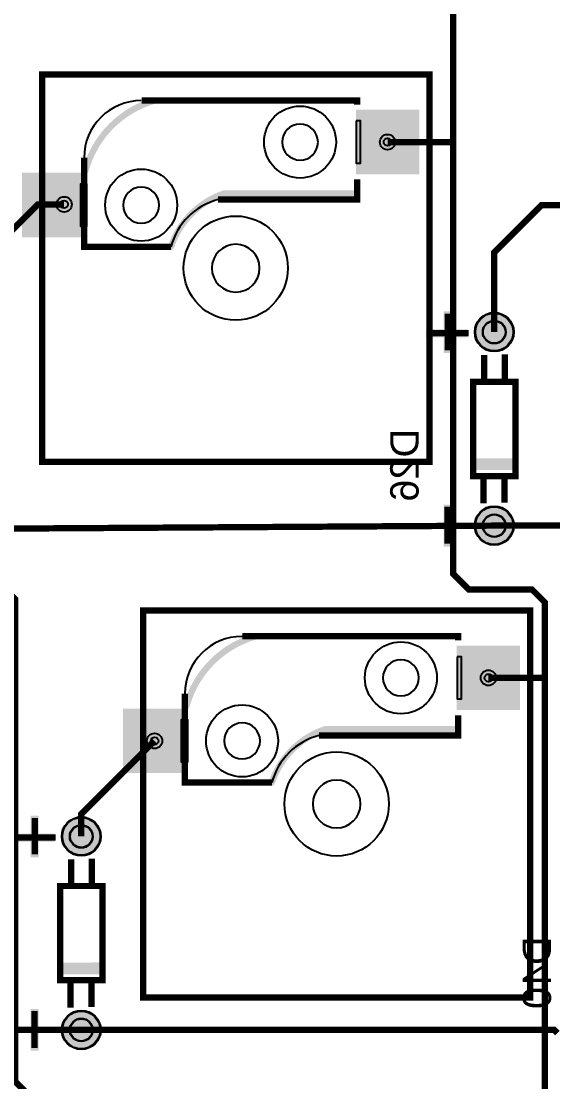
# Model space of a CAD drawing. Header units: millimetres. Extents: x -39 to 282, y -369 to -213.
# Drawn here: x 14.22 to 35.63, y -300.76 to -258.02 of the extents above; entities that cross this region are included whole.
import ezdxf

# ---------------------------------------------------------------- set-up
doc = ezdxf.new("R2010")
doc.units = ezdxf.units.MM
for name, color, linetype, true_color in [('BottomLayer', 7, 'Continuous', 0x0000ff), ('BottomPasteMaskLayer', 7, 'Continuous', 0x800000), ('BottomSilkLayer', 7, 'Continuous', 0x66cc33), ('BottomSolderMaskLayer', 7, 'Continuous', 0xaa00ff), ('Document', 7, 'Continuous', 0xffffff), ('Hole', 7, 'Continuous', 0x222222), ('Multi-Layer', 7, 'Continuous', 0xc0c0c0), ('TopLayer', 7, 'Continuous', 0xff0000), ('TopSilkLayer', 7, 'Continuous', 0xffcc00), ('TopSolderMaskLayer', 7, 'Continuous', 0x800080)]:
    doc.layers.add(name, color=color, linetype=linetype, true_color=true_color)
doc.styles.get("Standard").update_dxf_attribs({"font": 'arial.ttf'})

msp = doc.modelspace()

# ---------------------------------------------------------------- hatches: boundary and pattern name
at = {"layer": 'BottomLayer'}
for points in [[(27.725, -261.616), (30.225, -261.616), (30.225, -264.166), (27.725, -264.166)], [(27.875, -262.041), (27.875, -263.741), (29.475, -263.741), (29.475, -262.041), (27.875, -262.041)], [(14.275, -264.156), (16.775, -264.156), (16.775, -266.706), (14.275, -266.706)], [(15.025, -264.581), (15.025, -266.281), (16.625, -266.281), (16.625, -264.581), (15.025, -264.581)], [(31.789, -283.206), (34.289, -283.206), (34.289, -285.756), (31.789, -285.756)], [(31.939, -283.631), (31.939, -285.331), (33.539, -285.331), (33.539, -283.631), (31.939, -283.631)], [(18.339, -285.746), (20.839, -285.746), (20.839, -288.296), (18.339, -288.296)], [(19.089, -286.171), (19.089, -287.871), (20.689, -287.871), (20.689, -286.171), (19.089, -286.171)]]:
    msp.add_hatch(color=256, dxfattribs=at).paths.add_polyline_path(points)
at = {"layer": 'BottomPasteMaskLayer'}
for points in [[(27.725, -261.616), (30.225, -261.616), (30.225, -264.166), (27.725, -264.166)], [(14.275, -264.156), (16.775, -264.156), (16.775, -266.706), (14.275, -266.706)], [(31.789, -283.206), (34.289, -283.206), (34.289, -285.756), (31.789, -285.756)], [(18.339, -285.746), (20.839, -285.746), (20.839, -288.296), (18.339, -288.296)]]:
    msp.add_hatch(color=256, dxfattribs=at).paths.add_polyline_path(points)
at = {"layer": 'BottomSilkLayer'}
for points in [[(16.81, -264.159), (16.793, -264.158), (16.777, -264.155), (16.761, -264.15), (16.746, -264.142), (16.733, -264.133), (16.72, -264.122), (16.709, -264.11), (16.7, -264.096), (16.693, -264.081), (16.687, -264.065), (16.684, -264.049), (16.683, -264.032), (16.683, -264.032), (16.684, -264.014), (16.688, -263.997), (16.688, -263.997), (16.688, -263.997), (16.688, -263.997), (16.714, -263.907), (16.742, -263.818), (16.772, -263.729), (16.803, -263.641), (16.837, -263.554), (16.873, -263.468), (16.911, -263.382), (16.95, -263.297), (16.992, -263.213), (17.035, -263.131), (17.08, -263.049), (17.127, -262.968), (17.176, -262.888), (17.227, -262.809), (17.279, -262.732), (17.333, -262.656), (17.389, -262.581), (17.447, -262.507), (17.506, -262.434), (17.566, -262.363), (17.629, -262.294), (17.693, -262.225), (17.758, -262.158), (17.825, -262.093), (17.893, -262.029), (17.963, -261.967), (18.034, -261.906), (18.107, -261.847), (18.18, -261.789), (18.255, -261.734), (18.332, -261.68), (18.409, -261.627), (18.488, -261.577), (18.568, -261.528), (18.648, -261.481), (18.73, -261.435), (18.813, -261.392), (18.897, -261.351), (18.982, -261.311), (19.067, -261.273), (19.154, -261.237), (19.241, -261.204), (19.329, -261.172), (19.417, -261.142), (19.507, -261.114), (19.597, -261.088), (19.597, -261.088), (19.597, -261.088), (19.597, -261.088), (19.614, -261.084), (19.632, -261.083), (19.632, -261.083), (19.632, -261.083), (19.649, -261.084), (19.665, -261.088), (19.681, -261.093), (19.695, -261.1), (19.709, -261.11), (19.722, -261.12), (19.733, -261.133), (19.742, -261.147), (19.749, -261.162), (19.755, -261.177), (19.758, -261.194), (19.759, -261.21), (19.759, -261.21), (19.758, -261.227), (19.755, -261.243), (19.749, -261.259), (19.742, -261.274), (19.732, -261.288), (19.721, -261.3), (19.709, -261.311), (19.695, -261.32), (19.68, -261.328), (19.664, -261.333), (19.664, -261.333), (19.664, -261.333), (19.664, -261.333), (19.578, -261.358), (19.492, -261.385), (19.407, -261.413), (19.323, -261.444), (19.239, -261.477), (19.156, -261.511), (19.074, -261.548), (18.993, -261.586), (18.913, -261.626), (18.833, -261.668), (18.755, -261.712), (18.678, -261.758), (18.601, -261.805), (18.526, -261.854), (18.452, -261.905), (18.379, -261.958), (18.308, -262.012), (18.238, -262.067), (18.169, -262.125), (18.101, -262.184), (18.034, -262.244), (17.97, -262.306), (17.906, -262.37), (17.844, -262.435), (17.784, -262.501), (17.725, -262.569), (17.667, -262.638), (17.611, -262.708), (17.557, -262.78), (17.505, -262.853), (17.454, -262.927), (17.405, -263.002), (17.357, -263.078), (17.312, -263.155), (17.268, -263.234), (17.226, -263.313), (17.186, -263.393), (17.148, -263.475), (17.111, -263.557), (17.077, -263.639), (17.044, -263.723), (17.013, -263.807), (16.984, -263.892), (16.958, -263.978), (16.933, -264.064), (16.933, -264.064), (16.933, -264.064), (16.933, -264.064), (16.933, -264.064), (16.927, -264.08), (16.92, -264.095), (16.911, -264.109), (16.9, -264.122), (16.887, -264.133), (16.874, -264.142), (16.859, -264.149), (16.843, -264.155), (16.827, -264.158), (16.81, -264.159), (16.81, -264.159), (16.81, -264.159), (16.81, -264.159)], [(27.75, -261.084), (20.18, -261.084), (19.63, -261.084), (19.614, -261.085), (19.597, -261.088), (19.582, -261.093), (19.567, -261.101), (19.553, -261.11), (19.541, -261.121), (19.53, -261.133), (19.52, -261.147), (19.513, -261.162), (19.508, -261.178), (19.504, -261.194), (19.503, -261.211), (19.504, -261.227), (19.508, -261.243), (19.513, -261.259), (19.52, -261.274), (19.53, -261.288), (19.541, -261.3), (19.553, -261.311), (19.567, -261.321), (19.582, -261.328), (19.597, -261.333), (19.614, -261.336), (19.63, -261.338), (20.18, -261.338), (27.75, -261.338), (27.767, -261.336), (27.783, -261.333), (27.799, -261.328), (27.814, -261.321), (27.828, -261.311), (27.84, -261.3), (27.851, -261.288), (27.86, -261.274), (27.868, -261.259), (27.873, -261.243), (27.876, -261.227), (27.877, -261.211), (27.876, -261.194), (27.873, -261.178), (27.868, -261.162), (27.86, -261.147), (27.851, -261.133), (27.84, -261.121), (27.828, -261.11), (27.814, -261.101), (27.799, -261.093), (27.783, -261.088), (27.767, -261.085), (27.75, -261.084), (27.75, -261.084)], [(20.25, -267.24), (20.233, -267.239), (20.217, -267.236), (20.201, -267.23), (20.186, -267.223), (20.172, -267.214), (20.16, -267.203), (20.149, -267.19), (20.14, -267.177), (20.132, -267.162), (20.127, -267.146), (20.124, -267.13), (20.123, -267.113), (20.123, -267.113), (20.123, -267.113), (20.124, -267.091), (20.13, -267.07), (20.13, -267.07), (20.13, -267.07), (20.13, -267.07), (20.13, -267.07), (20.158, -266.989), (20.189, -266.909), (20.221, -266.829), (20.255, -266.75), (20.291, -266.672), (20.329, -266.595), (20.369, -266.519), (20.411, -266.443), (20.454, -266.369), (20.5, -266.296), (20.547, -266.224), (20.596, -266.153), (20.646, -266.084), (20.698, -266.015), (20.752, -265.948), (20.807, -265.882), (20.864, -265.818), (20.923, -265.755), (20.983, -265.693), (21.045, -265.633), (21.108, -265.575), (21.172, -265.518), (21.238, -265.462), (21.305, -265.408), (21.373, -265.356), (21.443, -265.306), (21.514, -265.257), (21.586, -265.21), (21.659, -265.165), (21.733, -265.121), (21.808, -265.079), (21.884, -265.04), (21.962, -265.002), (22.04, -264.965), (22.119, -264.931), (22.198, -264.899), (22.279, -264.869), (22.36, -264.84), (22.36, -264.84), (22.36, -264.84), (22.36, -264.84), (22.38, -264.835), (22.401, -264.833), (22.401, -264.833), (22.418, -264.834), (22.434, -264.838), (22.45, -264.843), (22.465, -264.85), (22.478, -264.86), (22.491, -264.871), (22.502, -264.883), (22.511, -264.897), (22.518, -264.912), (22.524, -264.927), (22.527, -264.944), (22.528, -264.96), (22.528, -264.96), (22.527, -264.978), (22.523, -264.995), (22.517, -265.012), (22.509, -265.028), (22.499, -265.042), (22.486, -265.055), (22.472, -265.065), (22.457, -265.074), (22.441, -265.081), (22.441, -265.081), (22.441, -265.081), (22.441, -265.081), (22.441, -265.081), (22.363, -265.108), (22.287, -265.137), (22.211, -265.168), (22.136, -265.201), (22.061, -265.235), (21.988, -265.272), (21.915, -265.31), (21.844, -265.35), (21.773, -265.392), (21.704, -265.436), (21.636, -265.481), (21.568, -265.528), (21.502, -265.577), (21.438, -265.627), (21.374, -265.679), (21.312, -265.733), (21.251, -265.788), (21.192, -265.844), (21.134, -265.902), (21.077, -265.962), (21.022, -266.022), (20.969, -266.085), (20.917, -266.148), (20.867, -266.213), (20.818, -266.279), (20.771, -266.346), (20.726, -266.414), (20.682, -266.484), (20.64, -266.554), (20.6, -266.626), (20.562, -266.698), (20.525, -266.772), (20.49, -266.846), (20.458, -266.921), (20.427, -266.997), (20.398, -267.074), (20.371, -267.151), (20.371, -267.151), (20.371, -267.151), (20.371, -267.151), (20.365, -267.166), (20.357, -267.18), (20.348, -267.193), (20.337, -267.205), (20.325, -267.215), (20.311, -267.224), (20.297, -267.231), (20.281, -267.236), (20.266, -267.239), (20.25, -267.24), (20.25, -267.24), (20.25, -267.24)], [(22.4, -265.088), (23.44, -265.088), (27.75, -265.088), (27.767, -265.087), (27.783, -265.083), (27.799, -265.078), (27.814, -265.071), (27.828, -265.061), (27.84, -265.051), (27.851, -265.038), (27.86, -265.024), (27.868, -265.009), (27.873, -264.994), (27.876, -264.977), (27.877, -264.961), (27.876, -264.944), (27.873, -264.928), (27.868, -264.912), (27.86, -264.897), (27.851, -264.883), (27.84, -264.871), (27.828, -264.86), (27.814, -264.851), (27.799, -264.843), (27.783, -264.838), (27.767, -264.835), (27.75, -264.834), (23.44, -264.834), (22.4, -264.834), (22.384, -264.835), (22.367, -264.838), (22.352, -264.843), (22.337, -264.851), (22.323, -264.86), (22.311, -264.871), (22.3, -264.883), (22.29, -264.897), (22.283, -264.912), (22.278, -264.928), (22.274, -264.944), (22.273, -264.961), (22.274, -264.977), (22.278, -264.994), (22.283, -265.009), (22.29, -265.024), (22.3, -265.038), (22.311, -265.051), (22.323, -265.061), (22.337, -265.071), (22.352, -265.078), (22.367, -265.083), (22.384, -265.087), (22.4, -265.088), (22.4, -265.088)], [(16.75, -267.238), (20.25, -267.238), (20.267, -267.237), (20.283, -267.233), (20.299, -267.228), (20.314, -267.221), (20.328, -267.211), (20.34, -267.2), (20.351, -267.188), (20.36, -267.174), (20.368, -267.159), (20.373, -267.143), (20.376, -267.127), (20.377, -267.111), (20.376, -267.094), (20.373, -267.078), (20.368, -267.062), (20.36, -267.047), (20.351, -267.033), (20.34, -267.021), (20.328, -267.01), (20.314, -267.001), (20.299, -266.993), (20.283, -266.988), (20.267, -266.985), (20.25, -266.984), (16.75, -266.984), (16.734, -266.985), (16.717, -266.988), (16.702, -266.993), (16.687, -267.001), (16.673, -267.01), (16.661, -267.021), (16.65, -267.033), (16.64, -267.047), (16.633, -267.062), (16.628, -267.078), (16.624, -267.094), (16.623, -267.111), (16.624, -267.127), (16.628, -267.143), (16.633, -267.159), (16.64, -267.174), (16.65, -267.188), (16.661, -267.2), (16.673, -267.211), (16.687, -267.221), (16.702, -267.228), (16.717, -267.233), (16.734, -267.237), (16.75, -267.238), (16.75, -267.238)], [(32.424, -275.638), (32.424, -276.098), (32.414, -276.108), (34.094, -276.108), (34.124, -276.078), (34.124, -275.668), (34.124, -275.628)], [(20.874, -285.749), (20.857, -285.748), (20.841, -285.745), (20.825, -285.74), (20.81, -285.732), (20.797, -285.723), (20.784, -285.712), (20.773, -285.7), (20.764, -285.686), (20.757, -285.671), (20.751, -285.655), (20.748, -285.639), (20.747, -285.622), (20.747, -285.622), (20.748, -285.604), (20.752, -285.587), (20.752, -285.587), (20.752, -285.587), (20.752, -285.587), (20.778, -285.497), (20.806, -285.408), (20.836, -285.319), (20.867, -285.231), (20.901, -285.144), (20.937, -285.058), (20.975, -284.972), (21.014, -284.887), (21.056, -284.803), (21.099, -284.721), (21.144, -284.639), (21.191, -284.558), (21.24, -284.478), (21.291, -284.4), (21.343, -284.322), (21.397, -284.246), (21.453, -284.171), (21.511, -284.097), (21.57, -284.024), (21.631, -283.953), (21.693, -283.884), (21.757, -283.815), (21.822, -283.748), (21.889, -283.683), (21.957, -283.619), (22.027, -283.557), (22.098, -283.496), (22.171, -283.437), (22.244, -283.379), (22.319, -283.324), (22.396, -283.27), (22.473, -283.217), (22.552, -283.167), (22.632, -283.118), (22.712, -283.071), (22.794, -283.025), (22.877, -282.982), (22.961, -282.941), (23.046, -282.901), (23.131, -282.863), (23.218, -282.827), (23.305, -282.794), (23.393, -282.762), (23.481, -282.732), (23.571, -282.704), (23.661, -282.678), (23.661, -282.678), (23.661, -282.678), (23.661, -282.678), (23.678, -282.675), (23.696, -282.673), (23.696, -282.673), (23.696, -282.673), (23.713, -282.674), (23.729, -282.678), (23.745, -282.683), (23.759, -282.69), (23.773, -282.7), (23.786, -282.711), (23.797, -282.723), (23.806, -282.737), (23.813, -282.752), (23.819, -282.767), (23.822, -282.784), (23.823, -282.8), (23.823, -282.8), (23.822, -282.817), (23.819, -282.833), (23.813, -282.849), (23.806, -282.864), (23.796, -282.878), (23.785, -282.89), (23.773, -282.901), (23.759, -282.91), (23.744, -282.918), (23.728, -282.923), (23.728, -282.923), (23.728, -282.923), (23.728, -282.923), (23.642, -282.948), (23.556, -282.975), (23.471, -283.003), (23.387, -283.034), (23.303, -283.067), (23.22, -283.101), (23.138, -283.138), (23.057, -283.176), (22.977, -283.216), (22.897, -283.258), (22.819, -283.302), (22.742, -283.348), (22.665, -283.395), (22.59, -283.444), (22.516, -283.495), (22.443, -283.548), (22.372, -283.602), (22.302, -283.658), (22.233, -283.715), (22.165, -283.774), (22.098, -283.834), (22.034, -283.896), (21.97, -283.96), (21.908, -284.025), (21.848, -284.091), (21.789, -284.159), (21.731, -284.228), (21.675, -284.298), (21.621, -284.37), (21.569, -284.443), (21.518, -284.517), (21.469, -284.592), (21.421, -284.668), (21.376, -284.745), (21.332, -284.824), (21.29, -284.903), (21.25, -284.983), (21.212, -285.065), (21.175, -285.147), (21.141, -285.229), (21.108, -285.313), (21.077, -285.397), (21.048, -285.483), (21.022, -285.568), (20.997, -285.654), (20.997, -285.654), (20.997, -285.654), (20.997, -285.654), (20.997, -285.654), (20.991, -285.67), (20.984, -285.685), (20.975, -285.699), (20.964, -285.712), (20.951, -285.723), (20.938, -285.732), (20.923, -285.74), (20.907, -285.745), (20.891, -285.748), (20.874, -285.749), (20.874, -285.749), (20.874, -285.749), (20.874, -285.749)], [(31.814, -282.674), (24.244, -282.674), (23.694, -282.674), (23.678, -282.675), (23.661, -282.678), (23.646, -282.683), (23.631, -282.691), (23.617, -282.7), (23.605, -282.711), (23.594, -282.723), (23.584, -282.737), (23.577, -282.752), (23.572, -282.768), (23.568, -282.784), (23.567, -282.801), (23.568, -282.817), (23.572, -282.833), (23.577, -282.849), (23.584, -282.864), (23.594, -282.878), (23.605, -282.89), (23.617, -282.901), (23.631, -282.911), (23.646, -282.918), (23.661, -282.923), (23.678, -282.927), (23.694, -282.928), (24.244, -282.928), (31.814, -282.928), (31.831, -282.927), (31.847, -282.923), (31.863, -282.918), (31.878, -282.911), (31.892, -282.901), (31.904, -282.89), (31.915, -282.878), (31.924, -282.864), (31.932, -282.849), (31.937, -282.833), (31.94, -282.817), (31.941, -282.801), (31.94, -282.784), (31.937, -282.768), (31.932, -282.752), (31.924, -282.737), (31.915, -282.723), (31.904, -282.711), (31.892, -282.7), (31.878, -282.691), (31.863, -282.683), (31.847, -282.678), (31.831, -282.675), (31.814, -282.674), (31.814, -282.674)], [(24.314, -288.83), (24.297, -288.829), (24.281, -288.826), (24.265, -288.821), (24.25, -288.813), (24.236, -288.804), (24.224, -288.793), (24.213, -288.781), (24.204, -288.767), (24.196, -288.752), (24.191, -288.736), (24.188, -288.72), (24.187, -288.703), (24.187, -288.703), (24.187, -288.703), (24.188, -288.681), (24.194, -288.66), (24.194, -288.66), (24.194, -288.66), (24.194, -288.66), (24.194, -288.66), (24.222, -288.579), (24.253, -288.499), (24.285, -288.419), (24.319, -288.34), (24.355, -288.262), (24.393, -288.185), (24.433, -288.109), (24.475, -288.033), (24.518, -287.959), (24.564, -287.886), (24.611, -287.814), (24.66, -287.743), (24.71, -287.674), (24.762, -287.605), (24.816, -287.538), (24.871, -287.472), (24.928, -287.408), (24.987, -287.345), (25.047, -287.283), (25.109, -287.223), (25.172, -287.165), (25.236, -287.108), (25.302, -287.052), (25.369, -286.999), (25.437, -286.946), (25.507, -286.896), (25.578, -286.847), (25.65, -286.8), (25.723, -286.755), (25.797, -286.711), (25.872, -286.669), (25.948, -286.63), (26.026, -286.592), (26.104, -286.555), (26.183, -286.521), (26.262, -286.489), (26.343, -286.459), (26.424, -286.43), (26.424, -286.43), (26.424, -286.43), (26.424, -286.43), (26.444, -286.425), (26.465, -286.423), (26.465, -286.423), (26.482, -286.424), (26.498, -286.428), (26.514, -286.433), (26.529, -286.44), (26.542, -286.45), (26.555, -286.461), (26.566, -286.473), (26.575, -286.487), (26.582, -286.502), (26.588, -286.518), (26.591, -286.534), (26.592, -286.55), (26.592, -286.55), (26.591, -286.568), (26.587, -286.585), (26.581, -286.602), (26.573, -286.618), (26.563, -286.632), (26.55, -286.645), (26.536, -286.656), (26.521, -286.664), (26.505, -286.671), (26.505, -286.671), (26.505, -286.671), (26.505, -286.671), (26.505, -286.671), (26.427, -286.698), (26.351, -286.727), (26.275, -286.758), (26.2, -286.791), (26.125, -286.825), (26.052, -286.862), (25.979, -286.9), (25.908, -286.94), (25.837, -286.982), (25.768, -287.026), (25.7, -287.071), (25.632, -287.118), (25.566, -287.167), (25.502, -287.217), (25.438, -287.269), (25.376, -287.323), (25.315, -287.378), (25.256, -287.434), (25.198, -287.492), (25.141, -287.552), (25.086, -287.612), (25.033, -287.675), (24.981, -287.738), (24.931, -287.803), (24.882, -287.869), (24.835, -287.936), (24.79, -288.004), (24.746, -288.074), (24.704, -288.144), (24.664, -288.216), (24.626, -288.288), (24.589, -288.362), (24.554, -288.436), (24.522, -288.511), (24.491, -288.587), (24.462, -288.664), (24.435, -288.741), (24.435, -288.741), (24.435, -288.741), (24.435, -288.741), (24.429, -288.756), (24.421, -288.77), (24.412, -288.783), (24.401, -288.795), (24.389, -288.806), (24.375, -288.814), (24.361, -288.821), (24.345, -288.826), (24.33, -288.829), (24.314, -288.83), (24.314, -288.83), (24.314, -288.83)], [(26.464, -286.678), (27.504, -286.678), (31.814, -286.678), (31.831, -286.677), (31.847, -286.673), (31.863, -286.668), (31.878, -286.661), (31.892, -286.652), (31.904, -286.641), (31.915, -286.628), (31.924, -286.614), (31.932, -286.599), (31.937, -286.584), (31.94, -286.567), (31.941, -286.551), (31.94, -286.534), (31.937, -286.518), (31.932, -286.502), (31.924, -286.487), (31.915, -286.473), (31.904, -286.461), (31.892, -286.45), (31.878, -286.441), (31.863, -286.433), (31.847, -286.428), (31.831, -286.425), (31.814, -286.424), (27.504, -286.424), (26.464, -286.424), (26.448, -286.425), (26.431, -286.428), (26.416, -286.433), (26.401, -286.441), (26.387, -286.45), (26.375, -286.461), (26.364, -286.473), (26.354, -286.487), (26.347, -286.502), (26.342, -286.518), (26.338, -286.534), (26.337, -286.551), (26.338, -286.567), (26.342, -286.584), (26.347, -286.599), (26.354, -286.614), (26.364, -286.628), (26.375, -286.641), (26.387, -286.652), (26.401, -286.661), (26.416, -286.668), (26.431, -286.673), (26.448, -286.677), (26.464, -286.678), (26.464, -286.678)], [(20.814, -288.828), (24.314, -288.828), (24.331, -288.827), (24.347, -288.823), (24.363, -288.818), (24.378, -288.811), (24.392, -288.801), (24.404, -288.79), (24.415, -288.778), (24.424, -288.764), (24.432, -288.749), (24.437, -288.734), (24.44, -288.717), (24.441, -288.701), (24.44, -288.684), (24.437, -288.668), (24.432, -288.652), (24.424, -288.637), (24.415, -288.623), (24.404, -288.611), (24.392, -288.6), (24.378, -288.591), (24.363, -288.583), (24.347, -288.578), (24.331, -288.575), (24.314, -288.574), (20.814, -288.574), (20.798, -288.575), (20.781, -288.578), (20.766, -288.583), (20.751, -288.591), (20.737, -288.6), (20.725, -288.611), (20.714, -288.623), (20.704, -288.637), (20.697, -288.652), (20.692, -288.668), (20.688, -288.684), (20.687, -288.701), (20.688, -288.717), (20.692, -288.734), (20.697, -288.749), (20.704, -288.764), (20.714, -288.778), (20.725, -288.79), (20.737, -288.801), (20.751, -288.811), (20.766, -288.818), (20.781, -288.823), (20.798, -288.827), (20.814, -288.828), (20.814, -288.828)], [(15.787, -295.958), (15.787, -296.418), (15.777, -296.428), (17.457, -296.428), (17.487, -296.398), (17.487, -295.988), (17.487, -295.948)]]:
    msp.add_hatch(color=256, dxfattribs=at).paths.add_polyline_path(points)
at = {"layer": 'BottomSolderMaskLayer'}
for points in [[(27.699, -261.59), (30.25, -261.59), (30.25, -264.191), (27.699, -264.191)], [(14.25, -264.13), (16.8, -264.13), (16.8, -266.731), (14.25, -266.731)], [(32.487, -270.548, 1), (34.061, -270.548, 1)], [(32.487, -278.347, 1), (34.061, -278.347, 1)], [(31.763, -283.18), (34.314, -283.18), (34.314, -285.781), (31.763, -285.781)], [(18.314, -285.72), (20.864, -285.72), (20.864, -288.321), (18.314, -288.321)], [(15.85, -290.868, 1), (17.424, -290.868, 1)], [(15.85, -298.668, 1), (17.424, -298.668, 1)]]:
    msp.add_hatch(color=256, dxfattribs=at).paths.add_polyline_path(points)
at = {"layer": 'Document'}
for points in [[(31.554, -269.708), (31.234, -269.708), (31.234, -271.388), (31.554, -271.388)], [(32.201, -270.76), (32.201, -270.44), (30.521, -270.44), (30.521, -270.76)], [(31.554, -277.508), (31.234, -277.508), (31.234, -279.188), (31.554, -279.188)], [(14.917, -290.028), (14.597, -290.028), (14.597, -291.708), (14.917, -291.708)], [(15.564, -291.08), (15.564, -290.76), (13.884, -290.76), (13.884, -291.08)], [(14.917, -297.828), (14.597, -297.828), (14.597, -299.508), (14.917, -299.508)]]:
    msp.add_hatch(color=256, dxfattribs=at).paths.add_polyline_path(points)
at = {"layer": 'Multi-Layer'}
for points in [[(32.512, -270.548, 1), (34.036, -270.548, 1)], [(32.512, -278.347, 1), (34.036, -278.347, 1)], [(15.875, -290.868, 1), (17.399, -290.868, 1)], [(15.875, -298.668, 1), (17.399, -298.668, 1)]]:
    msp.add_hatch(color=256, dxfattribs=at).paths.add_polyline_path(points)
at = {"layer": 'TopSolderMaskLayer'}
for points in [[(32.487, -270.548, 1), (34.061, -270.548, 1)], [(32.487, -278.347, 1), (34.061, -278.347, 1)], [(15.85, -290.868, 1), (17.424, -290.868, 1)], [(15.85, -298.668, 1), (17.424, -298.668, 1)]]:
    msp.add_hatch(color=256, dxfattribs=at).paths.add_polyline_path(points)

# ---------------------------------------------------------------- linework, layer by layer
at = {"layer": 'BottomLayer', "const_width": 0.254}
for points in [[(35.941, -278.347), (33.274, -278.347), (12.446, -278.474)], [(35.814, -298.795), (35.687, -298.668), (12.065, -298.668)]]:
    msp.add_lwpolyline(points, dxfattribs=at)
at = {"layer": 'BottomLayer'}
for centre in [(15.025, -267.11), (19.089, -288.7)]:
    msp.add_arc(centre, 0.03, 359.9073, 349.7038, dxfattribs=at)
at = {"layer": 'BottomSilkLayer', "const_width": 0.254}
for points in [[(27.75, -261.385), (27.75, -261.211), (19.064, -261.211)], [(16.75, -263.524), (16.75, -266.937), (16.75, -267.111), (20.25, -267.111)], [(27.75, -264.961), (27.75, -264.397)], [(22.15, -265.211), (22.4, -265.211), (23.44, -265.211), (27.75, -265.211), (27.75, -264.961)], [(31.404, -269.808), (31.404, -271.278)], [(30.604, -270.588), (32.244, -270.588)], [(32.864, -272.487), (32.864, -271.467)], [(33.704, -272.447), (33.704, -271.447)], [(32.844, -276.448), (32.844, -277.448)], [(33.684, -276.408), (33.684, -277.428)], [(31.384, -277.578), (31.384, -279.078)], [(31.814, -282.975), (31.814, -282.801), (23.128, -282.801)], [(20.814, -285.114), (20.814, -288.527), (20.814, -288.701), (24.314, -288.701)], [(31.814, -286.551), (31.814, -285.987)], [(26.214, -286.801), (26.464, -286.801), (27.504, -286.801), (31.814, -286.801), (31.814, -286.551)], [(14.767, -290.128), (14.767, -291.598)], [(13.967, -290.908), (15.607, -290.908)], [(16.227, -292.807), (16.227, -291.787)], [(17.067, -292.767), (17.067, -291.767)], [(16.207, -296.768), (16.207, -297.768)], [(17.047, -296.728), (17.047, -297.748)], [(14.747, -297.898), (14.747, -299.398)]]:
    msp.add_lwpolyline(points, dxfattribs=at)
at = {"layer": 'BottomSilkLayer'}
for points in [[(27.715, -262.041), (27.715, -263.741), (27.885, -263.741), (27.885, -262.041), (27.715, -262.041)], [(16.6, -266.281), (16.86, -266.281), (16.86, -264.581), (16.6, -264.581), (16.6, -266.281), (16.6, -266.281)], [(31.779, -283.631), (31.779, -285.331), (31.949, -285.331), (31.949, -283.631), (31.779, -283.631)], [(20.664, -287.871), (20.924, -287.871), (20.924, -286.171), (20.664, -286.171), (20.664, -287.871), (20.664, -287.871)]]:
    msp.add_lwpolyline(points, close=True, dxfattribs=at)
at = {"layer": 'BottomSilkLayer', "const_width": 0.254}
for points in [[(32.424, -272.548), (32.424, -276.348), (34.124, -276.348), (34.124, -272.548), (32.424, -272.548)], [(15.787, -292.868), (15.787, -296.668), (17.487, -296.668), (17.487, -292.868), (15.787, -292.868)]]:
    msp.add_lwpolyline(points, close=True, dxfattribs=at)
at = {"layer": 'BottomSilkLayer'}
for centre, radius, start, end in [((19.054, -263.524), 2.304, 90, 179.9994), ((27.74, -261.211), 0.01, 270.2907, 0.1462), ((22.82, -267.78), 2.655, 104.6011, 165.3997), ((23.118, -285.114), 2.304, 90, 179.9994), ((31.804, -282.801), 0.01, 270.1452, 0.1456), ((26.884, -289.37), 2.655, 104.6017, 165.3998)]:
    msp.add_arc(centre, radius, start, end, dxfattribs=at)
at = {"layer": 'BottomSolderMaskLayer'}
for centre, radius in [((33.274, -270.548), 0.787), ((33.274, -270.548), 0.465), ((33.274, -278.347), 0.787), ((33.274, -278.348), 0.465), ((16.637, -290.868), 0.787), ((16.637, -290.868), 0.465), ((16.637, -298.668), 0.787), ((16.637, -298.668), 0.465)]:
    msp.add_circle(centre, radius, dxfattribs=at)
at = {"layer": 'Document'}
for centre, radius, start, end in [((25.45, -262.892), 0.725, 0.1496, 359.8504), ((19.05, -265.432), 0.725, 0.1496, 359.8504), ((22.86, -267.973), 0.963, 0.1504, 359.8496), ((29.514, -284.482), 0.725, 0.1496, 359.8504), ((23.114, -287.022), 0.725, 0.1496, 359.8504), ((26.924, -289.563), 0.963, 0.1504, 359.8496)]:
    msp.add_arc(centre, radius, start, end, dxfattribs=at)
at = {"layer": 'Hole'}
for centre in [(28.975, -262.891), (15.946, -265.402), (33.039, -284.481), (19.589, -287.021)]:
    msp.add_circle(centre, 0.155, dxfattribs=at)
at = {"layer": 'Multi-Layer'}
for centre, radius in [((25.45, -262.891), 1.45), ((28.975, -262.891), 0.31), ((19.05, -265.431), 1.45), ((15.946, -265.402), 0.31), ((22.86, -267.971), 2.1), ((33.274, -270.548), 0.762), ((33.274, -270.548), 0.45), ((33.274, -278.347), 0.762), ((33.274, -278.348), 0.45), ((29.514, -284.481), 1.45), ((33.039, -284.481), 0.31), ((23.114, -287.021), 1.45), ((19.589, -287.021), 0.31), ((26.924, -289.561), 2.1), ((16.637, -290.868), 0.762), ((16.637, -290.868), 0.45), ((16.637, -298.668), 0.762), ((16.637, -298.668), 0.45)]:
    msp.add_circle(centre, radius, dxfattribs=at)
at = {"layer": 'TopLayer', "const_width": 0.254}
for points in [[(10.668, -220.853), (10.16, -221.361), (10.16, -279.782), (11.049, -280.671), (13.335, -280.671), (13.97, -281.306), (13.97, -300.737), (15.24, -302.007), (23.368, -302.007), (24.003, -302.642), (24.003, -321.184), (22.098, -323.089), (16.002, -323.089), (10.795, -328.296), (10.795, -365.761)], [(31.623, -241.3), (31.623, -280.29), (32.258, -280.925), (34.798, -280.925), (35.306, -281.433), (35.306, -301.499), (36.322, -302.515), (44.831, -302.515), (45.339, -303.023), (45.339, -320.295), (44.577, -321.057), (35.052, -321.057), (34.163, -321.946), (34.163, -340.742), (31.369, -343.536), (31.369, -365.634)], [(28.975, -262.891), (31.623, -262.891)], [(15.946, -265.402), (14.888, -265.402), (12.446, -267.844), (12.446, -270.675)], [(37.115, -265.431), (35.179, -265.431), (33.274, -267.336), (33.274, -270.548)], [(33.038, -284.481), (35.306, -284.478)], [(19.589, -287.021), (16.637, -289.973), (16.637, -290.868)]]:
    msp.add_lwpolyline(points, dxfattribs=at)
at = {"layer": 'TopSilkLayer', "const_width": 0.254}
for points in [[(15.06, -275.771), (15.06, -260.171), (30.66, -260.171), (30.66, -275.771), (15.06, -275.771)], [(19.124, -297.361), (19.124, -281.761), (34.724, -281.761), (34.724, -297.361), (19.124, -297.361)]]:
    msp.add_lwpolyline(points, close=True, dxfattribs=at)
at = {"layer": 'TopSolderMaskLayer'}
for centre, radius in [((33.274, -270.548), 0.787), ((33.274, -270.548), 0.465), ((33.274, -278.347), 0.787), ((33.274, -278.348), 0.465), ((16.637, -290.868), 0.787), ((16.637, -290.868), 0.465), ((16.637, -298.668), 0.787), ((16.637, -298.668), 0.465)]:
    msp.add_circle(centre, radius, dxfattribs=at)

# ---------------------------------------------------------------- texts
at = {"layer": 'BottomSilkLayer', "text_generation_flag": 2}
for s, p in [('D26', (30.226, -274.448)), ('D40', (35.56, -294.895))]:
    msp.add_text(s, height=1.143, rotation=90, dxfattribs=at).set_placement(p)

doc.saveas('drawing.dxf')
